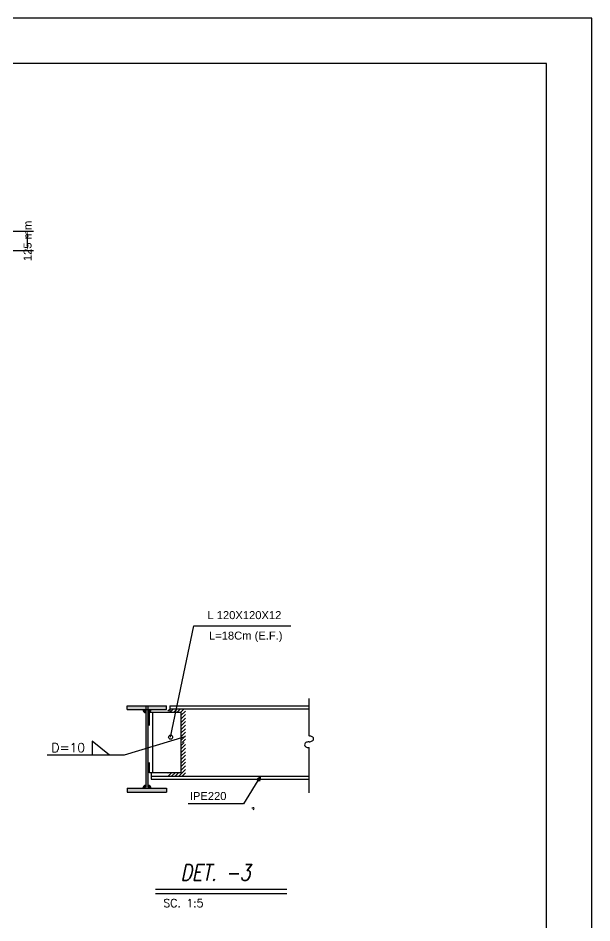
# Model space of a CAD drawing. Header units: inches. Extents: x 1387 to 2676, y -3005 to -2136.
# Drawn here: x 2567.48 to 2585.43, y -2973.37 to -2945.1 of the extents above; entities that cross this region are included whole.
import ezdxf

# ---------------------------------------------------------------- set-up
doc = ezdxf.new("R2010")
doc.units = ezdxf.units.IN
doc.header["$MEASUREMENT"] = 0
for name, color, linetype in [('1', 1, 'Continuous'), ('250', 250, 'Continuous'), ('2Y', 2, 'Continuous'), ('3G', 3, 'Continuous'), ('4C', 4, 'Continuous'), ('6M', 6, 'Continuous'), ('7', 7, 'Continuous'), ('CADR', 4, 'Continuous'), ('DIM', 8, 'Continuous'), ('DIMLINES', 4, 'Continuous'), ('lateral brace', 5, 'Continuous'), ('Layer4', 118, 'Continuous'), ('STAIR', 145, 'Continuous'), ('TEXT', 3, 'Continuous')]:
    doc.layers.add(name, color=color, linetype=linetype)
doc.styles.add('ITALICT', font='italict')
doc.styles.add('ROMANS', font='ROMANS')
doc.styles.get("Standard").update_dxf_attribs({"font": 'arial.ttf'})
doc.dimstyles.get("Standard").update_dxf_attribs({"dimtxt": 0.25, "dimasz": 0.18, "dimexe": 0.18, "dimexo": 0.0625, "dimgap": 0.09, "dimtad": 0, "dimdec": 0, "dimlfac": 100, "dimzin": 0, "dimdsep": 46, "dimtxsty": 'Standard', "dimcen": 0.09, "dimadec": 0, "dimazin": 0, "dimtfac": 1, "dimtdec": 0, "dimtofl": 0, "dimtmove": 0, "dimatfit": 3, "dimfxl": 1, "dimtolj": 1, "dimtzin": 0, "dimarcsym": 0})

# ---------------------------------------------------------------- blocks, each defined once
blk = doc.blocks.new('*D460')
at = {"layer": 'Defpoints', "color": 0, "transparency": 16777216}
for p in [(2566.769, -2951.766), (2567.783, -2951.766), (2566.759, -2952.366)]:
    blk.add_point(p, dxfattribs=at)
at = {"layer": 'DIMLINES', "color": 0, "lineweight": -2, "transparency": 16777216}
for p, q in [((2566.831, -2951.766), (2567.963, -2951.766)), ((2567.783, -2952.186), (2567.783, -2951.946)), ((2566.822, -2952.366), (2567.963, -2952.366))]:
    blk.add_line(p, q, dxfattribs=at)
at = {"layer": 'DIMLINES', "color": 0, "transparency": 16777216}
for points in [[(2567.753, -2951.946), (2567.813, -2951.946), (2567.783, -2951.766)], [(2567.753, -2952.186), (2567.813, -2952.186), (2567.783, -2952.366)]]:
    blk.add_solid(points, dxfattribs=at)
at = {"layer": 'DIMLINES', "color": 0, "transparency": 16777216, "insert": (2567.783, -2952.066), "char_height": 0.25, "attachment_point": 5, "rotation": 90}
blk.add_mtext('\\A1;125 mm ', dxfattribs=at)

msp = doc.modelspace()

# ---------------------------------------------------------------- hatches: boundary and pattern name
at = {"layer": '1'}
h = msp.add_hatch(dxfattribs=at)
h.set_pattern_fill('ANSI31', color=256, scale=0.024545, style=0)
h.set_pattern_definition([(45, (509.60892, -3108.86469), (-0.055106117, 0.055106117), [])])
h.paths.add_polyline_path([(2572.574417, -2967.73663), (2572.717398, -2967.73663), (2572.717398, -2966.686172), (2572.170705, -2966.686172), (2572.170705, -2966.792536), (2572.574417, -2966.792536)])
h = msp.add_hatch(dxfattribs=at)
h.set_pattern_fill('ANSI31', color=256, scale=0.024545, style=0)
h.set_pattern_definition([(45, (789.34836, -3754.96535), (-0.055106117, 0.055106117), [])])
h.paths.add_polyline_path([(2572.574417, -2967.73663), (2572.717398, -2967.73663), (2572.717398, -2968.787087), (2572.170705, -2968.787087), (2572.170705, -2968.680724), (2572.574417, -2968.680724)])
at = {"layer": '3G'}
h = msp.add_hatch(color=256, dxfattribs=at)
h.paths.add_polyline_path([(2572.124417, -2966.58799), (2570.897144, -2966.58799), (2570.897144, -2966.710717), (2572.124417, -2966.710717)])
h.paths.add_polyline_path([(2571.543508, -2966.710717), (2571.478053, -2966.710717), (2571.478053, -2969.165263), (2571.543508, -2969.165263)])
h.paths.add_polyline_path([(2572.124417, -2969.165263), (2570.897144, -2969.165263), (2570.897144, -2969.28799), (2572.124417, -2969.28799)])
for points in [[(2571.478053, -2966.804614), (2571.478053, -2966.710717), (2571.384157, -2966.710717, 0.414213562)], [(2571.543508, -2966.804614), (2571.543508, -2966.710717), (2571.637404, -2966.710717, -0.414213562)], [(2571.478053, -2969.071366), (2571.478053, -2969.165263), (2571.384157, -2969.165263, -0.414213562)], [(2571.543508, -2969.071366), (2571.543508, -2969.165263), (2571.637404, -2969.165263, 0.414213562)]]:
    msp.add_hatch(color=256, dxfattribs=at).paths.add_polyline_path(points)

# ---------------------------------------------------------------- linework, layer by layer
at = {"color": 1}
for p, q in [((2572.693577, -2967.5629), (2570.802094, -2968.133095)), ((2570.802094, -2968.133095), (2568.396912, -2968.133095))]:
    msp.add_line(p, q, dxfattribs=at)
at = {"layer": '1'}
msp.add_lwpolyline([(2502.742051, -3003.152673), (2584.010402, -3003.152673), (2584.010402, -2946.519677), (2502.742051, -2946.519677)], close=True, dxfattribs=at)
at = {"layer": '250', "linetype": 'ByBlock'}
msp.add_line((2574.794133, -2969.773167), (2574.834133, -2969.773167), dxfattribs=at)
msp.add_arc((2574.834133, -2969.800607), 0.02744, 270, 90, dxfattribs=at)
at = {"layer": '2Y'}
for p, q in [((2576.582339, -2967.532476), (2576.582339, -2966.364839)), ((2572.231153, -2966.686172), (2576.582339, -2966.686172)), ((2570.339455, -2968.133095), (2569.800754, -2967.694247)), ((2569.800754, -2967.694247), (2569.800754, -2968.133095)), ((2576.582339, -2969.310268), (2576.582339, -2967.897839)), ((2571.641689, -2968.787087), (2576.582339, -2968.787087))]:
    msp.add_line(p, q, dxfattribs=at)
for centre, radius, start, end in [((2576.538799, -2967.832421), 0.107352, 122.5295396, 146.9984553), ((2576.565093, -2967.873648), 0.15625, 104.7985041, 122.5295396), ((2576.582339, -2967.938927), 0.223769, 90, 104.7985041), ((2576.582339, -2967.756246), 0.223769, 75.2014959, 90), ((2576.582339, -2967.491388), 0.223769, 270, 284.7985041), ((2576.599585, -2967.690966), 0.15625, 57.4704604, 75.2014959), ((2576.599585, -2967.556668), 0.15625, 284.7985041, 302.5295396), ((2576.625879, -2967.649739), 0.107352, 33.0015447, 57.4704604), ((2576.625879, -2967.597895), 0.107352, 302.5295396, 326.9984553), ((2576.665794, -2967.623817), 0.059758, 326.9984553, 33.0015493), ((2576.498884, -2967.806498), 0.059758, 146.9984553, 213.0015294), ((2576.538799, -2967.780576), 0.107352, 213.0015447, 237.4704604), ((2576.565093, -2967.739349), 0.15625, 237.4704604, 255.2014959), ((2576.582339, -2967.67407), 0.223769, 255.2014959, 270)]:
    msp.add_arc(centre, radius, start, end, dxfattribs=at)
at = {"layer": '3G'}
for p, q in [((2570.897144, -2966.58799), (2572.124417, -2966.58799)), ((2570.897144, -2966.710717), (2570.897144, -2966.58799)), ((2571.478053, -2966.58799), (2571.478053, -2969.130724)), ((2571.543508, -2966.58799), (2571.543508, -2969.130724)), ((2572.124417, -2966.710717), (2572.124417, -2966.58799)), ((2572.231153, -2966.58799), (2576.582339, -2966.58799)), ((2572.231153, -2966.58799), (2572.231153, -2966.792536)), ((2570.897144, -2966.710717), (2572.124417, -2966.710717)), ((2571.641689, -2968.680724), (2571.641689, -2968.885269)), ((2571.641689, -2968.885269), (2576.582339, -2968.885269)), ((2570.897144, -2969.165263), (2572.124417, -2969.165263)), ((2570.897144, -2969.165263), (2570.897144, -2969.28799)), ((2572.124417, -2969.165263), (2572.124417, -2969.28799)), ((2570.897144, -2969.28799), (2572.124417, -2969.28799)), ((2571.778686, -2972.451862), (2575.883095, -2972.451862))]:
    msp.add_line(p, q, dxfattribs=at)
for points in [[(2571.592599, -2966.792536), (2572.574417, -2966.792536), (2572.574417, -2968.680724), (2571.592599, -2968.680724), (2571.592599, -2968.364758)], [(2571.592599, -2967.205128), (2571.592599, -2966.792536)], [(2571.69078, -2966.792536), (2571.69078, -2968.680724)]]:
    msp.add_lwpolyline(points, dxfattribs=at)
for centre, start, end in [((2571.478053, -2966.710717), 180, 270), ((2571.543508, -2966.710717), 270, 0), ((2571.478053, -2969.165263), 90, 180), ((2571.543508, -2969.165263), 0, 90)]:
    msp.add_arc(centre, 0.093896, start, end, dxfattribs=at)
at = {"layer": '6M'}
msp.add_circle((2572.254033, -2967.570564), 0.062369, dxfattribs=at)
at = {"layer": '7'}
msp.add_line((2571.778686, -2972.317449), (2575.883095, -2972.317449), dxfattribs=at)
at = {"layer": 'CADR', "color": 1}
for p, q in [((2572.254033, -2967.570564), (2572.984586, -2964.093285)), ((2572.984586, -2964.093285), (2576.007521, -2964.093285))]:
    msp.add_line(p, q, dxfattribs=at)
at = {"layer": 'DIM'}
msp.add_lwpolyline([(2501.326227, -3004.568498), (2585.426227, -3004.568498), (2585.426227, -2945.103852), (2501.326227, -2945.103852)], close=True, dxfattribs=at)
at = {"layer": 'lateral brace'}
msp.add_lwpolyline([(2501.326227, -3004.568498), (2585.426227, -3004.568498), (2585.426227, -2945.103852), (2501.326227, -2945.103852)], close=True, dxfattribs=at)
at = {"layer": 'Layer4'}
msp.add_lwpolyline([(2585.426227, -2945.103852), (2501.326227, -2945.103852), (2501.326227, -3004.568498), (2585.426227, -3004.568498)], close=True, dxfattribs=at)
at = {"layer": 'STAIR', "color": 1, "ltscale": 0.5}
for p, q in [((2575.068949, -2968.787087), (2574.53239, -2969.656873)), ((2574.53239, -2969.656873), (2572.804483, -2969.656873))]:
    msp.add_line(p, q, dxfattribs=at)
at = {"layer": 'STAIR', "linetype": 'ByBlock'}
for p, q in [((2575.068949, -2968.787087), (2574.95011, -2968.89656)), ((2574.95011, -2968.89656), (2575.006435, -2968.891145)), ((2575.028105, -2968.943416), (2575.006435, -2968.891145)), ((2575.068949, -2968.787087), (2575.028105, -2968.943416))]:
    msp.add_line(p, q, dxfattribs=at)

# ---------------------------------------------------------------- texts
at = {"layer": '2Y', "style": 'ROMANS'}
msp.add_text('D=10', height=0.28125, rotation=360, dxfattribs=at).set_placement((2568.527136, -2968.038218))
at = {"layer": '3G', "style": 'ROMANS'}
msp.add_text('SC. 1:5', height=0.25, dxfattribs=at).set_placement((2572.025997, -2972.879484))
at = {"layer": '4C', "style": 'ITALICT', "width": 0.8}
msp.add_text('DET. -3', height=0.5, dxfattribs=at).set_placement((2572.56178, -2972.050437))
at = {"layer": 'TEXT', "color": 2}
for s, p in [('L 120X120X12', (2573.404591, -2963.88199)), ('L=18Cm (E.F.)', (2573.453115, -2964.522177))]:
    msp.add_text(s, height=0.25, dxfattribs=at).set_placement(p)
msp.add_attdef('IPE220', (2572.854237, -2969.534429), '%%p0.00', height=0.25, dxfattribs=at)

# ---------------------------------------------------------------- dimensions: what is measured, and where the dimension line sits
at = {"layer": 'DIMLINES'}
dim = msp.add_linear_dim(base=(2567.782752, -2951.765585), p1=(2566.759254, -2952.365585), p2=(2566.768581, -2951.765585), angle=90, text='125 mm ', dimstyle='Standard', dxfattribs=at)
dim.commit()
dim.dimension.update_dxf_attribs({"geometry": '*D460', "text_midpoint": (2567.782752, -2952.065585), "dimtype": 160})

doc.saveas('drawing.dxf')
